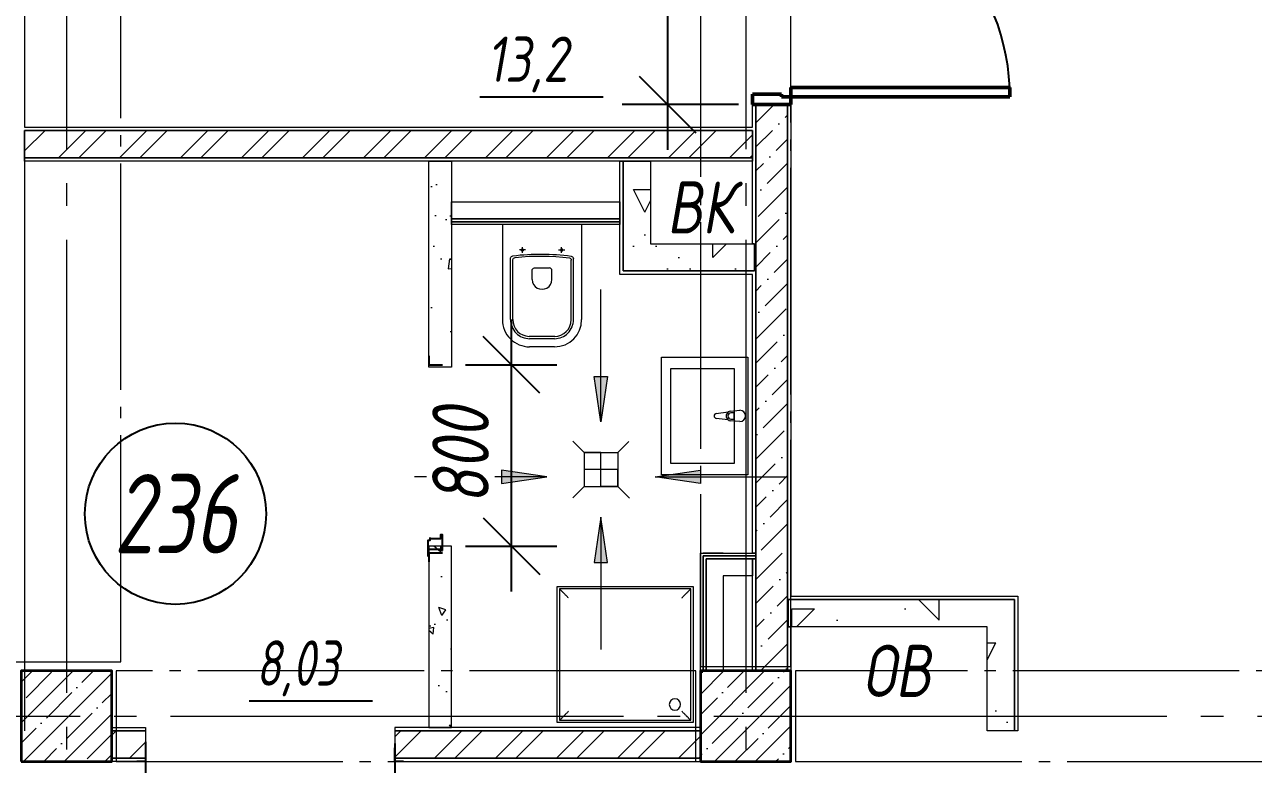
# Model space of a CAD drawing. Header units: millimetres. Extents: x -85420 to 1195317, y -69347 to 470418.
# Drawn here: x 456761 to 462189, y 58564 to 61829 of the extents above; entities that cross this region are included whole.
import ezdxf
from ezdxf.enums import TextEntityAlignment as Align

# ---------------------------------------------------------------- set-up
doc = ezdxf.new("R2010")
doc.units = ezdxf.units.MM
for name, pattern in [('ACAD_ISO03W100', [30, 12, -18]), ('GOST2.303 6', [12, 8, -1.5, 1, -1.5]), ('ГОСТ 2.303 5', [24, 20, -1.5, 1, -1.5]), ('ГОСТ 2.303 6', [12, 8, -1.5, 1, -1.5]), ('осевая', [50.800000000000004, 31.75, -6.35, 6.35, -6.35])]:
    doc.linetypes.add(name, pattern=pattern)
for name, color, linetype, lineweight in [('!М_Отверстия в перекрытиях', 253, 'Continuous', 15), ('!М_Перегородки_пеноблок', 7, 'Continuous', 20), ('!ФС_Ригели_балки', 251, 'ГОСТ 2.303 6', 15), ('+АР_Осевые линии', 252, 'GOST2.303 6', 9), ('+АР_Сантехника', 130, 'Continuous', 9), ('+АР_Стены внутренние', 250, 'Continuous', 18), ('АР_+АР_Двери', 7, 'Continuous', 9), ('АР_Двери', 7, 'Continuous', 0), ('АР_Колонны', 5, 'Continuous', 35), ('АР_колонны штриховка', 193, 'Continuous', 5), ('АР_Трап', 252, 'Continuous', 0), ('Колонны', 7, 'Continuous', 25), ('СПДС_+АР_Стены', 250, 'Continuous', 20), ('СПДС_РАЗМЕРЫ', 252, 'Continuous', 0), ('ЭКСПЛИКАЦИЯ', 7, 'Continuous', 5)]:
    doc.layers.add(name, color=color, linetype=linetype, lineweight=lineweight)
doc.layers.add('ОСИ', color=7, linetype='осевая', lineweight=13, true_color=0x999999)
doc.styles.add('ГОСТ 2.304', font='CS_Gost2304.shx', dxfattribs={"oblique": 10})
doc.linetypes.add('Ground1', pattern='A,12,[130,ltypeshp.shx,S=3,R=-150,X=0,Y=-2.598],3,[130,ltypeshp.shx,S=3,R=-150,X=0,Y=-2.598],3,[130,ltypeshp.shx,S=3,R=-150,X=0,Y=-2.598],0', length=18)
doc.dimstyles.new('СПДС', dxfattribs={"dimscale": 100, "dimtxt": 2.5, "dimasz": 2.5, "dimexe": 2, "dimexo": 0.625, "dimgap": 1, "dimtad": 1, "dimdec": 0, "dimrnd": 5, "dimtxsty": 'ГОСТ 2.304', "dimblk": 'OBLIQUE', "dimblk1": 'OBLIQUE', "dimblk2": 'OBLIQUE', "dimcen": 2.5, "dimdle": 2, "dimadec": 0, "dimazin": 2, "dimtfac": 0.75, "dimtdec": 4, "dimtmove": 1, "dimatfit": 3, "dimfxl": 1, "dimtfill": 1, "dimtolj": 1, "dimarcsym": 1})
pattern_1 = [(45, (0, 0), (0, -269.4076836320747), []), (45, (5792.260000000001, -5971.880000000001), (-269.4076836320747, 0), [])]
pattern_2 = [(45, (150, 150), (0, 1000.000000019025), [141.4, -282.8, 70.7, -424.3000000000001, 141.4, -353.6135624]), (135, (800.0000000000001, 200), (-1000.000000019025, 8.881784197001254e-14), [141.4, -212.1, 70.7, -353.6000000000001, 141.4, -495.0135624]), (63.43494882, (0, 0), (5.099862754320839e-08, 1000.000000000094), [111.8, -447.2, 111.8, -447.233989, 0, 0]), (116.5650512, (0, 0), (-4.000643816226557e-07, 1000.000000000094), [111.8, -447.2000000000001, 111.8, -447.2339890000001, 0, 0]), (0, (0, 100), (0, 1000), [50.00000000000001, -400.0000000000001, 100, -400.0000000000001, 50.00000000000001, 0]), (0, (0, 250), (0, 1000), [-150, 100, -400.0000000000001, 0, -350.0000000000001, 0]), (0, (0, 300.0000000000001), (0, 1000), [-400.0000000000001, 0, -300.0000000000001, 100, -200, 0]), (0, (0, 450.0000000000001), (0, 1000), [-200, 0, -250, 100, -450.0000000000001, 0]), (0, (0, 600.0000000000001), (0, 1000), [-200, 100, -400.0000000000001, 100, -200, 0]), (0, (0, 850.0000000000001), (0, 1000), [-150, 100, -200, 0, -550.0000000000001, 0]), (0, (0, 900.0000000000001), (0, 1000), [-200, 0, -600.0000000000001, 100, -100, 0]), (90, (50.00000000000001, 200), (-1000, 6.123233995736768e-14), [-300.0000000000001, 0, -300.0000000000001, 0, -400.0000000000001, 0]), (90, (150, 0), (-1000, 6.123233995736768e-14), [-150, 100, -400.0000000000001, 0, -350.0000000000001, 0]), (90, (250, 0), (-1000, 6.123233995736768e-14), [-400.0000000000001, 0, -350.0000000000001, 100, -150, 0]), (90, (800.0000000000001, 0), (-1000, 6.123233995736768e-14), [-200, 100, -500.0000000000001, 100, -100, 0]), (90, (100, 100), (-1000, 6.123233995736768e-14), [-300.0000000000001, 0, -350.0000000000001, 0, -350.0000000000001, 0]), (90, (200, 100), (-1000, 6.123233995736768e-14), [-250, 0, -550.0000000000001, 0, -200, 0]), (90, (300.0000000000001, 150), (-1000, 6.123233995736768e-14), [-500.0000000000001, 0, -150, 0, -350.0000000000001, 0]), (90, (350.0000000000001, 50.00000000000001), (-1000, 6.123233995736768e-14), [-450.0000000000001, 0, -200, 0, -250, 0]), (90, (450.0000000000001, 200), (-1000, 6.123233995736768e-14), [-400.0000000000001, 0, -150, 0, -400.0000000000001, 0]), (90, (500.0000000000001, 250), (-1000, 6.123233995736768e-14), [-450.0000000000001, 0, -200, 0, -350.0000000000001, 0]), (90, (550.0000000000001, 0), (-1000, 6.123233995736768e-14), [-600.0000000000001, 0, -250, 0, -150, 0]), (90, (600.0000000000001, 150), (-1000, 6.123233995736768e-14), [-200, 0, -400.0000000000001, 0, -400.0000000000001, 0]), (90, (650.0000000000001, 100), (-1000, 6.123233995736768e-14), [-450.0000000000001, 0, -250, 0, -300.0000000000001, 0]), (90, (700.0000000000001, 50.00000000000001), (-1000, 6.123233995736768e-14), [-400.0000000000001, 0, -300.0000000000001, 0, -300.0000000000001, 0]), (90, (800.0000000000001, 100), (-1000, 6.123233995736768e-14), [-300.0000000000001, 0, -300.0000000000001, 0, -400.0000000000001, 0]), (90, (900.0000000000001, 150), (-1000, 6.123233995736768e-14), [-400.0000000000001, 0, -200, 0, -400.0000000000001, 0]), (90, (950.0000000000001, 200), (-1000, 6.123233995736768e-14), [-150, 0, -600.0000000000001, 0, -250, 0])]

# ---------------------------------------------------------------- blocks, each defined once
blk = doc.blocks.new('A$C73726BED')
for points in [[(-282.9354296940893, 1896.324355923614), (-61.68031029171556, 1480.203997270103), (0, 1513.000000000015), (-221.2551194023737, 1929.120358653525)], [(-334.2186466207872, 1812.023447524), (-160.0784126125552, 1484.513300743011), (-85.15388843101003, 1524.351376913049), (-259.2941224392421, 1851.861523694038)], [(-286.8839761732121, 1797.551786471432), (-145.6067515599924, 1531.847971190567), (-101.5853931285227, 1555.254542663123), (-242.8626177417423, 1820.958357943988)], [(-85.73828986439575, -18.3836905468756), (-591.547994809861, -827.8484264909641), (-663.5110429047523, -782.8809232664895), (-157.701337959153, 26.58381267770393)], [(-2.398169440809284e-10, -13), (-558.9135552974036, -907.4486612869403), (-618.1558819499486, -870.4299470259637), (-59.24232665265068, 24.01871426108144)], [(-104.285464112628, -48.06537391231873), (-573.0008205616745, -798.1667431255942), (-615.282185291049, -771.7464141492184), (-146.5668288419416, -21.64504493594761)]]:
    blk.add_lwpolyline(points, close=True)
for points in [[(80, 1600.000000000015), (0, 1600.000000000015), (0, 1583.000000000015), (80, 1583.000000000015), (80, 1600.000000000015)], [(0, 1583.000000000015), (80, 1583.000000000015), (80, 1513.000000000015), (50, 1513.000000000015), (50, 1513.000000000015), (0, 1513.000000000015), (0, 1583.000000000015)], [(0, -83), (80, -83), (80, -13), (50, -13), (50, -13), (0, -13), (0, -83)], [(80, -100), (0, -100), (0, -83), (80, -83), (80, -100)]]:
    blk.add_lwpolyline(points)
at = {"linetype": 'ACAD_ISO03W100', "ltscale": 3}
for points in [[(-471.2854556929224, 1443.142727846411), (0, 1443.142727846411), (0, 1513.000000000015), (-471.2854556929224, 1513.000000000015)], [(0, -13), (-1054.714544307331, -12.99999999778794), (-1054.714544307331, 56.85727215581591), (1.600852783667506e-10, 56.85727215354564)]]:
    blk.add_lwpolyline(points, close=True, dxfattribs=at)
for points in [[(-385.9281835410744, 1443.142727846411), (-420.9281835410608, 1443.142727846411), (-420.928183541094, 1358.285455696284), (-50.00000000003325, 1358.285455696284), (-50.00000000000006, 1443.142727846411), (-85.00000000001363, 1443.142727846411)], [(-385.9281835410745, 1443.142727846411), (-385.9281835410804, 1393.285455696284), (-85.00000000001961, 1393.285455696284), (-85.0000000000137, 1443.142727846411)], [(-969.5033349099207, 56.85727215578422), (-1004.503334909845, 56.85727215586533), (-1004.503334909845, 141.7145443094692), (-49.9999999998207, 141.7145443071989), (-49.99999999998079, 56.85727215365327), (-84.99999999999099, 56.85727215373439)], [(-969.5033349099207, 56.85727215578905), (-969.5033349098445, 106.714544309391), (-84.99999999988664, 106.7145443072772), (-84.99999999999099, 56.85727215372955)]]:
    blk.add_lwpolyline(points, dxfattribs=at)
for centre, radius, start, end in [((0, 1513.000000000015), 471.2854556929224, 117.9999999999941, 269.999999999991), ((-2.398792275926098e-10, -13), 1054.714544307091, 89.99999999999099, 237.999999999879)]:
    blk.add_arc(centre, radius, start, end, dxfattribs=at)
blk = doc.blocks.new('Колонна 400х400')
at = {"layer": 'АР_колонны штриховка'}
h = blk.add_hatch(dxfattribs=at)
h.set_pattern_fill('ANSI35', color=256, scale=20)
h.set_pattern_definition([(45, (-139655.8754315234, -114865.3000987881), (-89.80256121069154, 89.80256121069154), []), (45, (-139566.0728315234, -114865.3000987881), (-89.80256121069154, 89.80256121069154), [158.75, -31.75, 0, -31.75])])
h.paths.add_polyline_path([(-6.676418706774712e-08, 3.284076228737831e-07), (399.9999999332358, 3.284076228737831e-07), (399.9999999332358, 400.0000003284076), (-6.676418706774712e-08, 400.0000003284076)])
at = {"layer": 'АР_Колонны'}
blk.add_lwpolyline([(0, 0), (400, 0), (400, 400), (0, 400)], close=True, dxfattribs=at)
blk = doc.blocks.new('_Oblique')
at = {"color": 0, "linetype": 'ByBlock', "lineweight": -2}
blk.add_line((-0.5, -0.5), (0.5, 0.5), dxfattribs=at)
blk = doc.blocks.new('*D289')
at = {"layer": 'Defpoints', "color": 0, "ltscale": 100, "transparency": 16777216}
for p in [(457295.7792479219, 58726.41350436819), (458396.8067316476, 58718.91443206799), (458396.8067316476, 57033.57423926747)]:
    blk.add_point(p, dxfattribs=at)
at = {"layer": 'СПДС_РАЗМЕРЫ', "color": 0, "lineweight": -2, "ltscale": 100, "transparency": 16777216}
for p, q in [((457295.7792479219, 58663.91350436819), (457295.7792479219, 56833.57423926747)), ((458396.8067316476, 58656.41443206799), (458396.8067316476, 56833.57423926747)), ((457095.7792479219, 57033.57423926747), (458596.8067316476, 57033.57423926747))]:
    blk.add_line(p, q, dxfattribs=at)
at = {"layer": 'СПДС_РАЗМЕРЫ', "color": 0, "lineweight": -2, "ltscale": 100, "transparency": 16777216, "xscale": 250, "yscale": 250, "zscale": 250, "rotation": 180}
blk.add_blockref('_Oblique', (457295.7792479219, 57033.57423926747), dxfattribs=at)
at = {"layer": 'СПДС_РАЗМЕРЫ', "color": 0, "lineweight": -2, "ltscale": 100, "transparency": 16777216, "xscale": 250, "yscale": 250, "zscale": 250}
blk.add_blockref('_Oblique', (458396.8067316476, 57033.57423926747), dxfattribs=at)
at = {"layer": 'СПДС_РАЗМЕРЫ', "color": 0, "ltscale": 100, "transparency": 16777216, "insert": (457846.2929897847, 57258.57423932997), "char_height": 250, "attachment_point": 5, "style": 'ГОСТ 2.304', "bg_fill": 3, "box_fill_scale": 1.1, "bg_fill_color": 256, "bg_fill_true_color": 13158600, "bg_fill_transparency": 0}
blk.add_mtext('\\A1;1100', dxfattribs=at)
blk = doc.blocks.new('*D288')
at = {"layer": 'Defpoints', "color": 0, "ltscale": 100, "transparency": 16777216}
for p in [(458646.8067280371, 60327.45904668947), (458911.9983348679, 60327.45904668947), (458646.8067280371, 59526.41460052051)]:
    blk.add_point(p, dxfattribs=at)
at = {"layer": 'СПДС_РАЗМЕРЫ', "color": 0, "lineweight": -2, "ltscale": 100, "transparency": 16777216}
for p, q in [((458911.9983348679, 59326.41460052051), (458911.9983348679, 60527.45904668947)), ((458709.3067280371, 60327.45904668947), (459111.9983348679, 60327.45904668947)), ((458709.3067280371, 59526.41460052051), (459111.9983348679, 59526.41460052051))]:
    blk.add_line(p, q, dxfattribs=at)
at = {"layer": 'СПДС_РАЗМЕРЫ', "color": 0, "lineweight": -2, "ltscale": 100, "transparency": 16777216, "xscale": 250, "yscale": 250, "zscale": 250}
for p, rotation in [((458911.9983348679, 60327.45904668947), 90), ((458911.9983348679, 59526.41460052051), 270)]:
    blk.add_blockref('_Oblique', p, dxfattribs=dict(at, rotation=rotation))
at = {"layer": 'СПДС_РАЗМЕРЫ', "color": 0, "ltscale": 100, "transparency": 16777216, "insert": (458686.9983348054, 59926.93682360499), "char_height": 250, "attachment_point": 5, "rotation": 90, "style": 'ГОСТ 2.304', "bg_fill": 3, "box_fill_scale": 1.1, "bg_fill_color": 256, "bg_fill_true_color": 13158600, "bg_fill_transparency": 0}
blk.add_mtext('\\A1;800', dxfattribs=at)
blk = doc.blocks.new('*D287')
at = {"layer": 'Defpoints', "color": 0, "ltscale": 100, "transparency": 16777216}
for p in [(459976.3725916791, 63476.41520603013), (459601.2014103683, 61476.41520603013), (459976.3725916791, 61476.41520603013)]:
    blk.add_point(p, dxfattribs=at)
at = {"layer": 'СПДС_РАЗМЕРЫ', "color": 0, "lineweight": -2, "ltscale": 100, "transparency": 16777216}
for p, q in [((459601.2014103683, 63676.41520603013), (459601.2014103683, 61276.41520603013)), ((459913.8725916791, 63476.41520603013), (459401.2014103683, 63476.41520603013)), ((459913.8725916791, 61476.41520603013), (459401.2014103683, 61476.41520603013))]:
    blk.add_line(p, q, dxfattribs=at)
at = {"layer": 'СПДС_РАЗМЕРЫ', "color": 0, "lineweight": -2, "ltscale": 100, "transparency": 16777216, "xscale": 250, "yscale": 250, "zscale": 250}
for p, rotation in [((459601.2014103683, 63476.41520603013), 90), ((459601.2014103683, 61476.41520603013), 270)]:
    blk.add_blockref('_Oblique', p, dxfattribs=dict(at, rotation=rotation))
at = {"layer": 'СПДС_РАЗМЕРЫ', "color": 0, "ltscale": 100, "transparency": 16777216, "insert": (459366.5188315553, 62476.41520603013), "char_height": 250, "attachment_point": 5, "rotation": 90, "style": 'ГОСТ 2.304', "bg_fill": 3, "box_fill_scale": 1.1, "bg_fill_color": 256, "bg_fill_true_color": 13158600, "bg_fill_transparency": 0}
blk.add_mtext('\\A1;2000', dxfattribs=at)
blk = doc.blocks.new('*U269')
h = blk.add_hatch(color=256)
h.dxf.hatch_style = 1
h.paths.add_polyline_path([(-29.51197054858017, -384.1461214440787), (29.51197054842487, -384.1461214440787), (-1.13686837721616e-13, -584.1461214440787)])
blk.add_line((-1.13686837721616e-13, -584.1461214440787), (0, 0))
blk.add_lwpolyline([(29.51197054842487, -384.1461214440787), (-29.51197054858017, -384.1461214440787), (-1.13686837721616e-13, -584.1461214440787), (29.51197054842487, -384.1461214440787)])
blk = doc.blocks.new('*U268')
h = blk.add_hatch(color=256)
h.dxf.hatch_style = 1
h.paths.add_polyline_path([(-29.51197054858016, -384.1461214440787), (29.5119705484248, -384.1461214440787), (-1.073059016791248e-13, -584.1461214440787)])
blk.add_line((-1.073059016791248e-13, -584.1461214440787), (0, 0))
blk.add_lwpolyline([(29.5119705484248, -384.1461214440787), (-29.51197054858016, -384.1461214440787), (-1.073059016791248e-13, -584.1461214440787), (29.5119705484248, -384.1461214440787)])
blk = doc.blocks.new('Из_буфера27431')
at = {"linetype": 'Continuous', "lineweight": 5}
for p, q in [((-138.5230999123305, 11.10000000003492), (-85.589361873921, 17.72976797921001)), ((-138.5230999123305, 11.10000000003492), (-85.589361873921, 17.72976797918091)), ((-76.07591019070242, 21.00000000005821), (-34.12309991230723, 25.00000000001455)), ((-76.07591019070242, 21.00000000005821), (-34.12309991230723, 25)), ((-59.0335087798303, 13.59999999997672), (-73.9041058504954, 13.59999999997672)), ((-59.0335087798303, 13.59999999997672), (-73.9041058504954, 13.59999999997672)), ((-59.0335087798303, -13.60000000000582), (-59.0335087798303, 13.59999999997672)), ((-59.0335087798303, -13.60000000003492), (-59.0335087798303, 13.59999999997672)), ((-85.58936187368818, -17.72976797925367), (-138.5230999123305, -11.10000000000582)), ((-85.58936187368818, -17.72976797923911), (-138.5230999123305, -11.10000000003492)), ((-34.12309991230723, -25), (-76.07591019070242, -20.9999999999709)), ((-34.12309991230723, -25), (-76.07591019070242, -21)), ((-73.9041058504954, -13.60000000000582), (-59.0335087798303, -13.60000000000582)), ((-73.9041058504954, -13.60000000003492), (-59.0335087798303, -13.60000000003492))]:
    blk.add_line(p, q, dxfattribs=at)
for points in [[(0, -259.9999999999854), (-380, -259.9999999999854), (-380, 259.9999999999854), (0, 259.9999999999854)], [(-59.0335087798303, -210.0000000000291), (-339.1230999121908, -210.0000000000291), (-339.1230999121908, 209.9999999999854), (-59.0335087798303, 209.9999999999854)], [(-59.0335087798303, -210.0000000000582), (-339.1230999121908, -210.0000000000582), (-339.1230999121908, 209.9999999999418), (-59.0335087798303, 209.9999999999418)]]:
    blk.add_lwpolyline(points, close=True, dxfattribs=at)
for centre, radius, start, end in [((-137.132863225881, -1.455191522836685e-11), 11.186722399462, 97.13892477676367, 262.8610752232363), ((-137.132863225881, -4.365574568510056e-11), 11.18672239946198, 97.13892477676367, 262.8610752232363), ((-74.17599175521173, -2.91038304567337e-11), 21.08576984747249, 122.7710253813689, 237.2289746186311), ((-74.17599175521173, -4.365574568510056e-11), 21.08576984748832, 122.7710253813688, 237.2289746186311), ((-73.9041058504954, -1.455191522836685e-11), 13.60000000005357, 90, 270), ((-73.9041058504954, -4.365574568510056e-11), 13.60000000005357, 90, 270), ((-74.1759917549789, -7.275957614183426e-11), 21.08576984763396, 95.16960715544765, 122.7710253813688), ((-74.1759917549789, -1.455191522836685e-10), 21.0857698476649, 95.1696071554477, 122.7710253813688), ((-34.12309991230723, -1.455191522836685e-11), 25.00000000003411, 270, 90), ((-34.12309991230723, -4.365574568510056e-11), 25.00000000003411, 270, 90), ((-74.1759917549789, -1.455191522836685e-11), 21.08576984758897, 237.2289746186311, 264.8303928445524), ((-74.1759917549789, 0), 21.08576984765098, 237.2289746186311, 264.8303928445524)]:
    blk.add_arc(centre, radius, start, end, dxfattribs=at)
blk = doc.blocks.new('Из_буфера30949')
for p, q in [((-600, 2.552312952206514e-13), (-600, 600.0000000000002)), ((-600, 600.0000000000002), (-6.123233995736765e-14, 600)), ((-6.123233995736765e-14, 600), (0, 0)), ((-590, 590.0000000000002), (-590, 10.00000000000026)), ((-10.00000000000006, 590), (-590, 590.0000000000002)), ((-10, 10), (-10.00000000000006, 590)), ((0, 0), (-600, 2.552312952206514e-13)), ((-590, 10.00000000000026), (-10, 10))]:
    blk.add_line(p, q)
for start, end in [(90, 270), (270, 90)]:
    blk.add_arc((-80, 80), 25.00000000000001, start, end)
for points, knots in [([(-550, 550.0000000000002), (-553.4906585039571, 553.5685078693789), (-558.7261743223062, 558.712230277539), (-565.3511087071965, 565.3483989932577), (-569.2728356348234, 569.2823172835053), (-572.2386741158552, 572.2221490910745), (-575.0775942361215, 575.0814107630288), (-577.7076298075262, 577.7150257483011), (-580.0950630201842, 580.0811659921312), (-582.3107304646401, 582.312508155301), (-584.7401148920762, 584.741490583285), (-587.0607837607968, 587.0534229054467), (-589.3101892363047, 589.3177018810532), (-590, 589.9845193424846), (-590, 590.0000000000002)], [0, 0, 0, 0, 0.1666666666666667, 0.25, 0.3333333333333333, 0.375, 0.4166666666666666, 0.5, 0.5416666666666666, 0.5833333333333333, 0.6666666666666666, 0.75, 0.8333333333333334, 1, 1, 1, 1]), ([(-50.00000000000006, 550), (-46.43149213062139, 553.4906585040153), (-41.28776972246129, 558.726174322248), (-34.65160100674262, 565.3511087071965), (-30.71768271649496, 569.2728356348234), (-27.77785090892582, 572.2386741159135), (-24.91858923697152, 575.0775942361797), (-22.28497425175744, 577.7076298075262), (-19.91883400781087, 580.0950630201842), (-17.68749184464111, 582.3107304646401), (-15.2585094167153, 584.7401148920762), (-12.94657709461177, 587.0607837607968), (-10.68229811894714, 589.3101892363629), (-10.01548065751564, 590), (-10.00000000000006, 590)], [0, 0, 0, 0, 0.1666666666666667, 0.25, 0.3333333333333333, 0.375, 0.4166666666666666, 0.5, 0.5416666666666666, 0.5833333333333333, 0.6666666666666666, 0.75, 0.8333333333333334, 1, 1, 1, 1]), ([(-550, 50.00000000000026), (-553.5685078693787, 46.50934149604316), (-558.7122302775388, 41.27382567775228), (-565.3483989932574, 34.64889129280371), (-569.2823172835051, 30.72716436517683), (-572.2221490910742, 27.76132588414501), (-575.0814107630285, 24.92240576382054), (-577.7150257482426, 22.29237019247401), (-580.081165992131, 19.90493697981609), (-582.3125081553007, 17.68926953536018), (-584.7414905832848, 15.25988510792402), (-587.0534229053883, 12.93921623920349), (-589.3177018810529, 10.68981076363733), (-589.9845193424844, 10.00000000000026), (-590, 10.00000000000026)], [0, 0, 0, 0, 0.1666666666666667, 0.25, 0.3333333333333333, 0.375, 0.4166666666666666, 0.5, 0.5416666666666666, 0.5833333333333333, 0.6666666666666666, 0.75, 0.8333333333333334, 1, 1, 1, 1]), ([(-10, 10), (-10, 10.01548065751558), (-10.68981076369528, 10.68229811894707), (-12.93921623920323, 12.9465770945535), (-15.25988510792376, 15.25850941671524), (-17.68926953535993, 17.68749184469925), (-19.90493697981583, 19.91883400786901), (-22.29237019247375, 22.28497425169917), (-24.92240576387849, 24.91858923697146), (-27.76132588414475, 27.77785090892576), (-30.72716436517658, 30.71768271649489), (-34.64889129280346, 34.65160100674257), (-41.27382567769382, 41.28776972246123), (-46.50934149604291, 46.43149213062134), (-50, 50)], [-1, -1, -1, -1, -0.8333333333333333, -0.75, -0.6666666666666666, -0.5833333333333333, -0.5416666666666666, -0.5, -0.4166666666666666, -0.375, -0.3333333333333333, -0.25, -0.1666666666666667, 0, 0, 0, 0])]:
    blk.add_open_spline(points, degree=3, knots=knots)
blk = doc.blocks.new('унитаз поликлиники')
for p, q in [((0, 175.0000000000002), (0, -175.0000000000002)), ((0, 175), (420, 175)), ((420, 138.7140846226539), (149.5783947814593, 138.7140846226539)), ((420, 129), (156.7708916987863, 128.6947987100866)), ((125.6120020395715, 86.65309879256529), (99.54435587919897, 86.65309879256529)), ((112.3925950961525, 73.10633269583923), (112.3925950961525, 100.1998648888257)), ((493.9712139845033, 57.06385601698344), (493.9712139845033, -57.06385601697843)), ((503.999999999694, 55.00022672359819), (504, -54.99999999976626)), ((540, 55), (540, -55)), ((191.9062512759224, -33.70112225765479), (191.9062512759224, 33.70086718935636)), ((242.4404502270149, 43.73651019929093), (201.8725803082448, 43.73651019929093)), ((242.4404502270149, -43.73676526706549), (201.8725803082448, -43.73676526706549)), ((125.5166089892259, -86.5183978031564), (99.44897864899713, -86.48967862475547)), ((112.3121347758092, -72.95707587784273), (112.282285361212, -100.0505916278053)), ((420, -139), (147.8638372268865, -138.7268586217251)), ((420, -129), (155.1814843298739, -128.6950537779776)), ((0, -175), (420, -175))]:
    blk.add_line(p, q)
for centre, radius, start, end in [((420, 55), 120, 0, 90), ((420.4860874894543, 55.20134403063184), 83.51415522076329, 359.861865640253, 90.33348740461295), ((420, 55), 74, 0, 90), ((242.4404502270149, -0.0001275341201107949), 43.73663773336648, 270, 90), ((420, -55), 120, 270, 0), ((420, -55), 84, 270, 0), ((420.0000000000005, -55.00000000000023), 73.99999999999977, 270, 358.4018165566912)]:
    blk.add_arc(centre, radius, start, end)
at = {"extrusion": (0, 0, -1)}
for centre, major_axis, ratio, start_param, end_param in [((1158.06257319661, -0.0001275341201107949), (-731.0106498963555, -726.449596775183), 0.9937751111245587, 0.6598491803284507, 0.910919136193018), ((984.1422315649793, -0.0001275341201107949), (-23.40018430090171, -941.4133244262395), 0.8972800535149483, 1.42225774313891, 1.677846830341707), ((149.5158196882217, 127.3348454206425), (-5.639474792591372, -10.54905920003566), 0.8213730805515044, 1.269211342410273, 2.570669150556824), ((154.4364780247083, 119.7958318011661), (-5.610534641830925, -7.716306582968154), 0.7980925127033731, 1.232924341648666, 2.686722882739946), ((112.3925950961525, 86.7676048639405), (3.546847614444126, 3.546847614444128), 0.9999999999995854, 5.504024733397926, 11.78721004057751), ((201.9351554014825, -33.4519114207651), (4.122340877798591, -9.490584745542167), 0.9647969637839732, 0.4292600198093375, 1.943413251271767), ((147.9264123201242, -127.4729975277733), (5.417041441869642, -10.44430136326478), 0.8364427514803542, 0.5611398427268642, 1.877576555759112), ((155.244059423228, -117.4864474327478), (5.303740529548787, -10.40618587121702), 0.8429843284803838, 0.5499024529424461, 1.881899719380306)]:
    blk.add_ellipse(centre, major_axis=major_axis, ratio=ratio, start_param=start_param, end_param=end_param, dxfattribs=at)
for centre, major_axis, ratio, start_param, end_param in [((201.9351554014825, 33.45165635299054), (4.122340877798588, 9.490584745542174), 0.9647969637839732, 0.4292600198093375, 1.943413251271767), ((112.2970839152217, -86.61833975484478), (3.542937838331404, -3.550753085458856), 0.9999999999995854, 5.504024733397926, 11.78721004057751)]:
    blk.add_ellipse(centre, major_axis=major_axis, ratio=ratio, start_param=start_param, end_param=end_param)
blk = doc.blocks.new('*U94')
at = {"lineweight": 15}
h = blk.add_hatch(dxfattribs=at)
h.set_pattern_fill('AR-CONC', color=256, scale=2, angle=270)
h.set_pattern_definition([(320.0000000000001, (-1.180310863682242e-13, -0.9999999999998811), (-31.87817107780583, -364.369337992008), [38.09999999999999, -419.0999999999999]), (265, (-1.180310863682242e-13, -0.9999999999998811), (382.1136904780702, 70.48684284993904), [30.48, -335.28116834]), (10.45144470000001, (-2.656507000000089, -31.36401399999988), (350.2355038243905, -293.8824941807063), [32.38001759999999, -356.1804891999999]), (316.1842, (101.5999999999999, -0.9999999999997845), (-84.08465586545378, -542.1580817842598), [57.15, -628.65]), (6.635557610000016, (94.59299999999995, -46.17979999999979), (494.8522491954435, -474.8082681030055), [48.57004627999998, -534.2712163199997]), (261.1841511700001, (101.5999999999999, -0.9999999999997845), (494.8522491710658, -474.8082681299535), [45.71993414, -502.91946384]), (291, (76.19999999999995, -51.7999999999998), (-204.5303963741749, -303.2287825382652), [38.09999999999999, -419.1]), (236, (76.19999999999995, -51.7999999999998), (368.3759322446386, -123.6040566952938), [30.47999999999999, -335.2799999999999]), (341.4514450000001, (59.15580019999995, -77.06906519999984), (163.8455377718109, -426.8328385574321), [32.3800176, -356.1798752]), (307.5, (-1.180310863682242e-13, -0.9999999999998811), (169.1100777463062, -6.177206501183472), [0, -331.216, 0, -340.36, 0, -336.55]), (277.5, (-1.180310863682242e-13, -0.9999999999998811), (200.3611496362392, -133.6393250206113), [0, -194.056, 0, -323.5959999999999, 0, -128.27]), (237.5, (-2.255841348652636e-13, 112.2840000000001), (-11.45748798534663, -271.1811903337428), [0, -127, 0, -396.24, 0, -525.7799999999999]), (227.5, (-2.738142014558644e-13, 163.0840000000001), (50.85298206666634, -296.258362772036), [0, -165.0999999999999, 0, -263.1439999999999, 0, -373.3799999999999])])
h.paths.add_polyline_path([(-100.0000000000001, 2.403942116213266e-14), (-1.189804971278817e-13, 1.190159082398168e-13), (7.439743265891252e-13, -908.9561632963306), (-99.99999999999926, -908.9561632963306)])
at = {"transparency": 33554687}
blk.add_lwpolyline([(-1.189804971278817e-13, 1.18980497127882e-13), (7.439922643626477e-13, -908.9561632963306), (-99.99999999999926, -908.9561632963306), (-100.0000000000001, 2.403942116213266e-14)], close=True, dxfattribs=at)
blk = doc.blocks.new('*U95')
at = {"lineweight": 15}
h = blk.add_hatch(dxfattribs=at)
h.set_pattern_fill('AR-CONC', color=256, scale=2, angle=90)
h.set_pattern_definition([(140.0000000000001, (-3.521169037866893e-15, 1.000000000000119), (31.87817107780486, 364.369337992008), [38.09999999999999, -419.0999999999999]), (85, (-3.521169037866893e-15, 1.000000000000119), (-382.1136904780702, -70.48684284993993), [30.48, -335.28116834]), (190.4514447, (2.656506999999886, 31.36401400000012), (-350.2355038243917, 293.8824941807051), [32.38001759999992, -356.1804891999993]), (136.1842, (-101.6, 0.9999999999997613), (84.08465586545229, 542.1580817842598), [57.15, -628.65]), (186.63555761, (-94.59300000000006, 46.17979999999973), (-494.8522491954447, 474.8082681030043), [48.57004627999998, -534.2712163199997]), (81.18415117000002, (-101.6, 0.9999999999997613), (-494.8522491710669, 474.8082681299524), [45.71993414, -502.91946384]), (111, (-76.20000000000006, 51.79999999999988), (204.5303963741743, 303.2287825382652), [38.09999999999999, -419.1]), (56.00000000000003, (-76.20000000000006, 51.79999999999988), (-368.3759322446386, 123.6040566952929), [30.47999999999999, -335.2799999999999]), (161.4514450000001, (-59.15580020000022, 77.06906519999978), (-163.8455377718121, 426.8328385574321), [32.38001759999992, -356.1798751999993]), (127.5, (-3.521169037866893e-15, 1.000000000000119), (-169.1100777463062, 6.177206501183043), [0, -331.2159999999994, 0, -340.3599999999994, 0, -336.5499999999994]), (97.5, (-3.521169037866893e-15, 1.000000000000119), (-200.3611496362398, 133.6393250206107), [0, -194.056, 0, -323.5959999999999, 0, -128.27]), (57.49999999999999, (3.953709442478513e-13, -112.2839999999999), (11.45748798534592, 271.1811903337428), [0, -127, 0, -396.24, 0, -525.7799999999999]), (47.50000000000003, (5.742463313714909e-13, -163.0839999999999), (-50.85298206666709, 296.258362772036), [0, -165.0999999999999, 0, -263.1439999999999, 0, -373.3799999999999])])
edge = h.paths.add_edge_path()
edge.add_line((-100.0000000000001, -2.086434706758642e-13), (-4.263256414560601e-14, 1.189804971278819e-13))
edge.add_line((-100.0000000000027, 799.9999999999999), (-100.0000000000001, -2.273736754432321e-13))
edge.add_line((-2.680494715079362e-12, 800), (-100.0000000000027, 799.9999999999999))
edge.add_line((-5.949024856394086e-14, 1.191269305422793e-13), (-2.680481990993911e-12, 800))
at = {"transparency": 33554687}
blk.add_lwpolyline([(-5.949024856394086e-14, 1.189804971278818e-13), (-2.680481990993911e-12, 800), (-100.0000000000027, 799.9999999999999), (-100.0000000000001, -2.086434706758642e-13)], close=True, dxfattribs=at)
blk = doc.blocks.new('*U49')
at = {"linetype": 'ГОСТ 2.303 5', "ltscale": 50}
blk.add_lwpolyline([(5560, 400), (0, 400), (0, 0), (5560, 1.818989403545856e-12)], close=True, dxfattribs=at)
blk = doc.blocks.new('*U50')
at = {"linetype": 'ГОСТ 2.303 5', "ltscale": 50}
blk.add_lwpolyline([(2560, 400), (0, 400), (0, 0), (2560, 1.818989403545856e-12)], close=True, dxfattribs=at)
blk = doc.blocks.new('*U51')
at = {"linetype": 'ГОСТ 2.303 5', "ltscale": 50}
blk.add_lwpolyline([(5560, 400), (0, 400), (0, 0), (5560, 1.818989403545856e-12)], close=True, dxfattribs=at)
blk = doc.blocks.new('*U54')
at = {"linetype": 'ГОСТ 2.303 5', "ltscale": 50}
blk.add_lwpolyline([(11559.99999999696, 710), (0, 710), (0, 0), (11559.99999999696, 1.818989403545856e-12)], close=True, dxfattribs=at)
blk = doc.blocks.new('Из_буфера30619')
at = {"rotation": 270}
for name, p in [('*U54', (14310.00000000326, -5.353929029009039e-09)), ('*U51', (17579.99999998882, -6020.00000000569))]:
    blk.add_blockref(name, p, dxfattribs=at)
for name, p in [('*U50', (15000.00000000885, -11999.99999998836)), ('*U49', (18000.00000000605, -11999.99999998836))]:
    blk.add_blockref(name, p)
blk = doc.blocks.new('A$C314F1C93')
at = {"layer": '+АР_Осевые линии', "linetype": 'ГОСТ 2.303 5', "lineweight": 0, "ltscale": 100}
for p, q in [((26540.00000000047, 64752.65710872156), (26540.00000000047, -9752.23746942038)), ((29540.00000000047, 64752.65710872156), (29540.00000000047, -9752.23746942038))]:
    blk.add_line(p, q, dxfattribs=at)
blk.add_lwpolyline([(-4199.99999999968, 43449.99999999988), (75280.00000000006, 43449.99999999988)], dxfattribs=at)

msp = doc.modelspace()

# ---------------------------------------------------------------- block references
at = {"layer": 'ОСИ', "ltscale": 40}
msp.add_blockref('A$C314F1C93', (430406.3725916118, 15326.41521031433, 4.999999999999952e-09), dxfattribs=at)

# ---------------------------------------------------------------- next in the draw order: hatches: boundary and pattern name
at = {"layer": '!М_Перегородки_пеноблок', "ltscale": 100}
h = msp.add_hatch(dxfattribs=at)
h.set_pattern_fill('БЕТОННАЯ ПОДГОТОВКА', color=256, scale=100, style=0, pattern_type=2)
h.set_pattern_definition(pattern_2)
h.paths.add_polyline_path([(459405.4565974022, 60741.54198950139), (459405.4565974023, 61226.4152065529), (459525.4565974023, 61226.4152065529), (459525.4565974023, 60861.54198988072)], flags=0)
h = msp.add_hatch(dxfattribs=at)
h.set_pattern_fill('БЕТОННАЯ ПОДГОТОВКА', color=256, scale=100, style=0, pattern_type=2)
h.set_pattern_definition(pattern_2)
h.paths.add_polyline_path([(459985.4546886232, 60741.54199133492), (459405.4565974022, 60741.54198950139), (459525.4565974023, 60861.54198988072), (459985.4546882439, 60861.54199133492)], flags=0)
h = msp.add_hatch(dxfattribs=at)
h.set_pattern_fill('БЕТОННАЯ ПОДГОТОВКА', color=256, scale=100, style=0, pattern_type=2)
h.set_pattern_definition(pattern_2)
h.paths.add_polyline_path([(461013.2287743913, 59171.41308935768), (460133.2287766042, 59171.41308935768), (460133.2287766042, 59291.41308935768), (461133.2287747706, 59291.41308935767)], flags=0)
h = msp.add_hatch(dxfattribs=at)
h.set_pattern_fill('БЕТОННАЯ ПОДГОТОВКА', color=256, scale=100, style=0, pattern_type=2)
h.set_pattern_definition(pattern_2)
h.paths.add_polyline_path([(461013.2287729371, 58711.41499851606), (461013.2287743913, 59171.41308935768), (461133.2287747706, 59291.41308935767), (461133.2287729371, 58711.41499813671)], flags=0)

# ---------------------------------------------------------------- next in the draw order: linework, layer by layer
for points in [[(459390.4565974023, 60726.54198945397), (459390.4565974022, 60946.47859971994), (459390.4566792466, 60971.4785997198), (459390.4565974023, 60971.47859972007), (459390.4565974023, 61226.4152065529), (459405.4565974023, 61226.4152065529), (459405.4565974022, 60741.54198950138)], [(459405.4565974022, 60741.54198950139), (459405.4565974023, 61226.4152065529), (459525.4565974023, 61226.4152065529), (459525.4565974023, 60861.54198988072)], [(459525.4565974023, 60861.54198988072), (459985.4546882439, 60861.54199133492), (459985.4546886232, 60741.54199133492), (459405.4565974022, 60741.54198950139)], [(459405.4565974022, 60741.54198950138), (459976.3725916791, 60741.54199130621)], [(459976.3725916791, 60726.54199130621), (459390.4565974023, 60726.54198945397)], [(461013.2287743913, 59171.41308935768), (460133.2287766042, 59171.41308935768), (460133.2287766042, 59291.41308935768), (461133.2287747706, 59291.41308935767)], [(460146.3725916791, 59306.41308935768), (461148.228774818, 59306.41308935768)], [(461133.2287747706, 59291.41308935767), (460146.3725916791, 59291.41308935768)], [(461133.2287747706, 59291.41308935767), (461133.2287729371, 58711.41499813671), (461013.2287729371, 58711.41499851606), (461013.2287743913, 59171.41308935768)], [(461148.228774818, 59306.41308935768), (461148.2287729371, 58711.41499808929), (461133.2287729371, 58711.41499813671), (461133.2287747706, 59291.41308935767)]]:
    msp.add_lwpolyline(points, dxfattribs=at)
at = {"layer": '+АР_Стены внутренние', "ltscale": 100}
for points in [[(456761.3725976981, 65646.7819541201), (456761.3725880163, 61376.4152099858)], [(460146.3725916791, 59291.41308935768), (460133.2287766042, 59291.41308935768), (460133.2287766042, 59171.41308935768), (460146.3725916791, 59171.41308935768), (460146.3725916791, 58976.4152099858), (460131.3725916791, 58976.4152099858), (460131.3725916791, 61476.41520603013), (460146.3725916791, 61476.41520603013), (460146.3725916791, 59306.41308935768)], [(456761.3725879976, 61361.4152099858), (456761.3725765534, 58711.41536100107)]]:
    msp.add_lwpolyline(points, dxfattribs=at)
msp.add_lwpolyline([(459991.3725916791, 58976.4152099858), (459976.3725916791, 58976.4152099858), (459976.3725916791, 59471.41545236205), (459991.3725916791, 59471.41531856121), (459991.3725916791, 58976.4152099858)], close=True, dxfattribs=at)
at = {"layer": 'АР_+АР_Двери', "linetype": 'Continuous', "lineweight": 50, "ltscale": 100}
for p, q in [((460146.3725916791, 61509.41520603013), (460146.3725916791, 61551.41520603013)), ((460146.3725916791, 61551.41520603013), (461112.460061839, 61551.41520603013)), ((461112.460061839, 61551.41520603013), (461112.460061839, 61509.41520603013)), ((460104.3725916791, 61509.41520603013), (460104.3725916791, 61521.41520603013)), ((460146.3725916791, 61509.41520603013), (460104.3725916791, 61509.41520603013)), ((460146.3725916791, 61476.41520603013), (460146.3725916791, 61509.41520603013)), ((460146.3725916791, 61476.41520603013), (460146.3725916791, 61509.41520603013)), ((460146.3725916791, 61509.41520603013), (461112.460061839, 61509.41520603013))]:
    msp.add_line(p, q, dxfattribs=at)
at = {"layer": 'АР_+АР_Двери', "linetype": 'Continuous', "lineweight": 25, "ltscale": 100}
msp.add_arc((460146.3725916791, 61509.41520603013), 966.9999999999998, 2.489327799892542, 90, dxfattribs=at)
at = {"layer": 'АР_Трап', "lineweight": 0, "elevation": 4.999999999999952e-09}
for points in [[(459182.5187373755, 59990.61034357821), (459232.2681956481, 59940.36105103005), (459232.2681956481, 59790.35917723767), (459182.5224849369, 59740.61346652644), (459232.2681956481, 59790.35917723767), (459381.5202992952, 59790.35917723767), (459432.5155956955, 59739.36388083751), (459381.5202992952, 59790.35917723767), (459306.8942474717, 59790.35917723767), (459306.8942474717, 59940.36105103005), (459232.2681956481, 59940.36105103005), (459381.5165704656, 59940.36105103005), (459430.5162773248, 59989.36075788917), (459381.5165704656, 59940.36105103005), (459381.5202992952, 59790.35917723767), (459381.5202992952, 59865.36011413386), (459232.2681956481, 59865.36011413386)], [(459182.5187370073, 59990.61034357821), (459232.2681952798, 59940.36105103005), (459232.2681952798, 59790.35917723767), (459182.5224845686, 59740.61346652644), (459232.2681952798, 59790.35917723767), (459381.520298927, 59790.35917723767), (459432.5155953271, 59739.36388083751), (459381.520298927, 59790.35917723767), (459306.8942471034, 59790.35917723767), (459306.8942471034, 59940.36105103005), (459232.2681952798, 59940.36105103005), (459381.5165700974, 59940.36105103005), (459430.5162769565, 59989.36075788917), (459381.5165700974, 59940.36105103005), (459381.520298927, 59790.35917723767), (459381.520298927, 59865.36011413386), (459232.2681952798, 59865.36011413386)]]:
    msp.add_lwpolyline(points, dxfattribs=at)
at = {"layer": 'СПДС_+АР_Стены', "ltscale": 100}
for points in [[(459976.3725916977, 61241.41520599287), (459976.3725916791, 61226.41520599287), (456761.37258783, 61226.4152099858), (456761.3725878486, 61241.4152099858), (459976.3725916977, 61241.41520599287)], [(458646.8068084384, 60971.48103426069), (458646.8070539713, 61046.48103426029), (459390.4565974023, 61046.47859972047), (459390.4565974023, 60971.47859972007), (458646.8068084384, 60971.48103426069)], [(459390.4566383244, 60958.97859971986), (459390.4565974022, 60946.47859971994), (458646.806726594, 60946.48103426083), (458646.8067675162, 60958.98103426075), (459390.4566383244, 60958.97859971986)], [(459390.4566792466, 60971.4785997198), (459390.4566383244, 60958.97859971986), (458646.8067675162, 60958.98103426075), (458646.8068084384, 60971.48103426069), (459390.4566792466, 60971.4785997198)], [(459758.8723535938, 59496.41739247747), (459758.8723535936, 59496.41771552315), (459771.3723535936, 59496.41772124633), (459771.3723535938, 59496.41728097676), (459758.8723535938, 59496.41739247747)], [(459771.3723535936, 59496.41772124633), (459846.3723535936, 59496.41775558543), (459846.3723535941, 59496.41661197252), (459771.3723535938, 59496.41728097676), (459771.3723535936, 59496.41772124633)], [(459746.3723993792, 59396.41750397378), (459746.3716996621, 59396.41750398002), (459746.3723686663, 59471.41750397704), (459746.3723993792, 59396.41750397378)]]:
    msp.add_lwpolyline(points, close=True, dxfattribs=at)
for points in [[(459758.8723593169, 59483.91739247692), (459758.8725916791, 58976.41521570898), (459746.3725916791, 58976.4152099858), (459746.3723535936, 59496.41770979997), (459758.8723535936, 59496.41771552315), (459758.8723535938, 59496.41739247747)], [(459758.8723535938, 59496.41739247747), (459991.3725916791, 59496.41531856221), (459991.3725916791, 59483.91531856171), (459758.8723593169, 59483.91739247692)], [(459758.8723650401, 59471.41739247637), (459758.8723593169, 59483.91739247692)], [(459771.3723650402, 59471.41728097566), (459771.3725916791, 58976.41522143216), (459758.8725916791, 58976.41521570898), (459758.8723593169, 59483.91739247692), (459771.372359317, 59483.91728097621)], [(459771.372359317, 59483.91728097622), (459991.3725916791, 59483.91531856171), (459991.3725916791, 59471.41531856121), (459771.3723650401, 59471.41728097566)], [(459771.3723993793, 59396.41728097237), (459771.3723650401, 59471.41728097566)], [(459846.3723993796, 59396.41661196813), (459846.3725916791, 58976.41525577125), (459771.3725916791, 58976.41522143216), (459771.3723650401, 59471.41728097566), (459846.3723650405, 59471.41661197142)], [(459846.3723650405, 59471.41661197143), (459976.3725916791, 59471.41545236206), (459976.3725916791, 59396.41545235908), (459846.3723993796, 59396.41661196813)]]:
    msp.add_lwpolyline(points, dxfattribs=at)
at = {"layer": 'ЭКСПЛИКАЦИЯ', "linetype": 'Continuous', "lineweight": 25, "ltscale": 100}
for p, q in [((458772.2506410373, 61509.32370970029, 4.999999999999952e-09), (459317.2506410373, 61509.32370970029, 4.999999999999952e-09)), ((457753.6671398993, 58844.22596348954), (458297.8182186023, 58844.22596348954))]:
    msp.add_line(p, q, dxfattribs=at)
msp.add_circle((457427.8167986703, 59669.96214265213, 4.999999999999952e-09), 400, dxfattribs=at)

# ---------------------------------------------------------------- next in the draw order: block references
at = {"layer": '!М_Перегородки_пеноблок'}
for name, p in [('*U94', (458646.806726594, 61226.4152099858, 4.999999999999952e-09)), ('*U95', (458646.8067280371, 58726.41460052051, 4.999999999999952e-09))]:
    msp.add_blockref(name, p, dxfattribs=at)
at = {"layer": '!ФС_Ригели_балки'}
msp.add_blockref('Из_буфера30619', (442166.3723536048, 70576.41524488508, 4.999999999999952e-09), dxfattribs=at)
at = {"layer": '+АР_Сантехника', "rotation": 270}
msp.add_blockref('унитаз поликлиники', (459046.806726594, 60946.54198945547, 4.999999999999952e-09), dxfattribs=at)
at = {"layer": '+АР_Сантехника', "ltscale": 100, "rotation": 359.9999999999999}
for p in [(459955.0762290736, 60101.47859972354, 4.999999999999952e-09), (459955.0764671417, 60101.47859972354, 4.999999999999952e-09)]:
    msp.add_blockref('Из_буфера27431', p, dxfattribs=at)
at = {"layer": '+АР_Сантехника', "ltscale": 75}
for p in [(459713.9650242756, 58748.26693692198, 4.999999999999952e-09), (459713.9652623438, 58748.26693692198, 4.999999999999952e-09)]:
    msp.add_blockref('Из_буфера30949', p, dxfattribs=at)
at = {"layer": 'АР_Трап', "lineweight": 0, "xscale": -1}
for p, rotation in [((459306.7421191809, 60659.56408350948, 4.999999999999952e-09), 0.01492145336335533), ((460130.5113799143, 59832.90243527314, -1.004999999997788e-08), 270.0149214533633)]:
    msp.add_blockref('*U268', p, dxfattribs=dict(at, rotation=rotation))
at = {"layer": 'АР_Трап', "lineweight": 0}
for name, p, rotation in [('*U268', (458483.2771150291, 59832.90243527314, -1.004999999997788e-08), 89.98507854663664), ('*U269', (459306.7421191809, 59071.15614475835, 4.999999999999952e-09), 179.9850785466367)]:
    msp.add_blockref(name, p, dxfattribs=dict(at, rotation=rotation))
at = {"layer": 'Колонны'}
for p in [(456746.372591679, 58576.4152099858, 4.999999999999952e-09), (459746.3725916791, 58576.4152099858, 4.999999999999952e-09)]:
    msp.add_blockref('Колонна 400х400', p, dxfattribs=at)

# ---------------------------------------------------------------- next in the draw order: texts
at = {"layer": '!М_Отверстия в перекрытиях', "ltscale": 50, "char_height": 230, "attachment_point": 5, "line_spacing_factor": 0.648, "style": 'ГОСТ 2.304'}
for s, insert, width in [('ВК', (459746.3725916678, 61021.9526583472, 4.999999999999952e-09), 459.5658650906425), ('ОВ', (460612.3006841415, 58976.41308935767), 931.8561849246926)]:
    msp.add_mtext(s, dxfattribs=dict(at, insert=insert, width=width))
at = {"layer": 'ЭКСПЛИКАЦИЯ', "linetype": 'Continuous', "lineweight": 25, "ltscale": 100, "style": 'ГОСТ 2.304', "oblique": 9.999999999999996}
msp.add_text('13,2', height=200.0000000000001, dxfattribs=at).set_placement((458802.2506410373, 61775.99037636696, 4.999999999999952e-09), align=Align.TOP_LEFT)
at = {"layer": 'ЭКСПЛИКАЦИЯ', "linetype": 'Continuous', "lineweight": 25, "ltscale": 100, "style": 'ГОСТ 2.304', "oblique": 10, "width": 0.9134926013265001}
msp.add_text('236', height=350.0000000000001, dxfattribs=at).set_placement((457427.8167986703, 59669.96214265213), align=Align.MIDDLE_CENTER)
at = {"layer": 'ЭКСПЛИКАЦИЯ', "linetype": 'Continuous', "lineweight": 25, "ltscale": 100, "style": 'ГОСТ 2.304', "oblique": 9.999999999999996, "width": 0.9134926013265}
msp.add_text('8,03', height=200.0000000000001, dxfattribs=at).set_placement((457783.6671398993, 59110.8926301562), align=Align.TOP_LEFT)

# ---------------------------------------------------------------- next in the draw order: dimensions: what is measured, and where the dimension line sits
at = {"layer": 'СПДС_РАЗМЕРЫ', "ltscale": 100}
for base, p1, p2, picture, middle in [((459601.2014103683, 61476.41520603013, 4.999999999999952e-09), (459976.3725916791, 63476.41520603013, 4.999999999999952e-09), (459976.3725916791, 61476.41520603013, 4.999999999999952e-09), '*D287', (459366.5188315553, 62476.41520603013, 4.999999999999952e-09)), ((458911.9983348679, 60327.45904668947, 4.999999999999952e-09), (458646.8067280371, 59526.41460052051, 4.999999999999952e-09), (458646.8067280371, 60327.45904668947, 4.999999999999952e-09), '*D288', (458686.9983348054, 59926.93682360499, 4.999999999999952e-09))]:
    dim = msp.add_linear_dim(base=base, p1=p1, p2=p2, angle=90, dimstyle='СПДС', dxfattribs=at)
    dim.commit()
    dim.dimension.update_dxf_attribs({"geometry": picture, "text_midpoint": middle})
dim = msp.add_linear_dim(base=(458396.8067316476, 57033.57423926747, 4.999999999999952e-09), p1=(457295.7792479219, 58726.41350436819, 4.999999999999952e-09), p2=(458396.8067316476, 58718.91443206799, 4.999999999999952e-09), dimstyle='СПДС', dxfattribs=at)
dim.commit()
dim.dimension.update_dxf_attribs({"geometry": '*D289', "text_midpoint": (457846.2929897847, 57258.57423932997, 4.999999999999952e-09)})

# ---------------------------------------------------------------- next in the draw order: hatches: boundary and pattern name
at = {"layer": '+АР_Стены внутренние', "lineweight": 0, "ltscale": 100}
h = msp.add_hatch(dxfattribs=at)
h.set_pattern_fill('БЕТОН И ИЗДЕЛИЯ ИЗ НЕГО', color=256, scale=30, style=0, pattern_type=2)
h.set_pattern_definition([(45, (0, 0), (39.77475644174331, 145.8407736197254), [187.5, -40.50000000000001, 0, -40.50000000000001])])
h.paths.add_polyline_path([(459991.3725916791, 61476.41520603013), (460131.3725916791, 61476.41520603013), (460131.3725916791, 58976.4152099858), (459991.3725916791, 58976.4152099858)], flags=0)
at = {"layer": 'СПДС_+АР_Стены', "lineweight": 15, "ltscale": 100}
h = msp.add_hatch(dxfattribs=at)
h.set_pattern_fill('КИРПИЧ', color=1, scale=20, style=0, pattern_type=2)
h.set_pattern_definition(pattern_1)
h.paths.add_polyline_path([(456761.3725878486, 61241.4152099858), (459976.3725916977, 61241.41520599287), (459976.3725918467, 61361.41520599287), (456761.3725879976, 61361.4152099858)], flags=0)
h = msp.add_hatch(dxfattribs=at)
h.set_pattern_fill('КИРПИЧ', color=1, scale=20, style=0, pattern_type=2)
h.set_pattern_definition(pattern_1)
h.paths.add_polyline_path([(457146.3729666719, 58591.4130893581), (457295.7796229149, 58591.41350436871), (457295.7792895878, 58711.41350436825), (457146.3726333449, 58711.41308935764)], flags=0)
h = msp.add_hatch(dxfattribs=at)
h.set_pattern_fill('КИРПИЧ', color=1, scale=20, style=0, pattern_type=2)
h.set_pattern_definition(pattern_1)
h.paths.add_polyline_path([(457146.3729666719, 58591.4130893581), (457295.7796229149, 58591.41350436871), (457295.7792895878, 58711.41350436825), (457146.3726333449, 58711.41308935764)], flags=0)
h = msp.add_hatch(dxfattribs=at)
h.set_pattern_fill('КИРПИЧ', color=1, scale=20, style=0, pattern_type=2)
h.set_pattern_definition(pattern_1)
h.paths.add_polyline_path([(458396.8068175584, 58591.41443206803), (459746.3726672718, 58591.41534141907), (459746.3725864146, 58711.41534141904), (458396.8067367012, 58711.414432068)], flags=0)

# ---------------------------------------------------------------- next in the draw order: linework, layer by layer
at = {"layer": '+АР_Стены внутренние', "ltscale": 100}
for points in [[(459976.3725918654, 61376.41520599287), (459976.3725916791, 61476.41520603013), (459991.3725916791, 61476.41520603013), (459991.3725916791, 59496.41531856221), (459976.3725916791, 59496.41545236305), (459976.3725916791, 60726.54199130621)], [(459976.3725916791, 60741.54199130621), (459985.4546886232, 60741.54199133492), (459985.4546882439, 60861.54199133492), (459976.3725916791, 60861.54199130621), (459976.3725918467, 61361.41520599287)]]:
    msp.add_lwpolyline(points, dxfattribs=at)
msp.add_lwpolyline([(459991.3725916791, 61476.41520603013), (460131.3725916791, 61476.41520603013), (460131.3725916791, 58976.4152099858), (459991.3725916791, 58976.4152099858), (459991.3725916791, 61476.41520603013)], close=True, dxfattribs=at)
at = {"color": 1, "linetype": 'Ground1', "elevation": 4.999999999999952e-09}
for points in [[(458546.806726594, 60366.35469367774), (458546.806726594, 60327.45904668944), (458606.8374897924, 60327.45904668944)], [(458606.8374897925, 59496.43156801735), (458546.8067265941, 59496.43156801735), (458546.8067265941, 59457.53592102905)], [(457295.7792479219, 58636.46233122767), (457295.7792479219, 58576.43156802928), (457256.8836009337, 58576.43156802928)], [(457295.7792479219, 58636.46233122767), (457295.7792479219, 58576.43156802928), (457256.8836009337, 58576.43156802928)], [(458435.7023735823, 58576.43156802922), (458396.806726594, 58576.43156802922), (458396.806726594, 58636.46233122761)]]:
    msp.add_lwpolyline(points, dxfattribs=at)
at = {"elevation": 4.999999999999952e-09}
msp.add_lwpolyline([(458606.8374897925, 59508.43156801735), (458606.8374897925, 59576.43156801735), (458598.8374897925, 59576.43156801735), (458598.8374897925, 59559.42575453018), (458552.3949516423, 59559.42575453015), (458552.3949516423, 59562.45077536016), (458550.7862084439, 59562.45077536016), (458550.7862084439, 59552.45975918736), (458542.8272878094, 59552.45975918736), (458542.8272878094, 59484.38538766038), (458546.8067265941, 59484.38538766038), (458546.8067265941, 59492.428995989), (458544.4291069272, 59492.428995989), (458544.4291069272, 59513.42706533746), (458603.0273833307, 59513.42706533746), (458603.0273833307, 59508.43156801735)], close=True, dxfattribs=at)
at = {"layer": 'АР_+АР_Двери', "linetype": 'Continuous', "lineweight": 50, "ltscale": 100}
for p, q in [((460104.3725916791, 61521.41520603013), (459976.3725916791, 61521.41520603013)), ((459976.3725916791, 61521.41520603013), (459976.3725916791, 61476.41520603013)), ((460146.3725916791, 61476.41520603013), (459976.3725916791, 61476.41520603013))]:
    msp.add_line(p, q, dxfattribs=at)
at = {"layer": 'СПДС_+АР_Стены', "ltscale": 100}
for points in [[(456761.3725880163, 61376.4152099858), (459976.3725918654, 61376.41520599287)], [(459976.3725918467, 61361.41520599287), (456761.3725879976, 61361.4152099858)]]:
    msp.add_lwpolyline(points, dxfattribs=at)
for points in [[(456761.3725878486, 61241.4152099858), (456761.3725879976, 61361.4152099858), (459976.3725918467, 61361.41520599287), (459976.3725916977, 61241.41520599287), (456761.3725878486, 61241.4152099858)], [(457146.3726333449, 58711.41308935764), (457146.372591679, 58726.41308935758), (457295.7792479219, 58726.41350436819), (457295.7792895878, 58711.41350436825), (457146.3726333449, 58711.41308935764)], [(457146.3726333449, 58711.41308935764), (457146.372591679, 58726.41308935758), (457295.7792479219, 58726.41350436819), (457295.7792895878, 58711.41350436825), (457146.3726333449, 58711.41308935764)], [(458396.8067367012, 58711.414432068), (459746.3725864146, 58711.41534141904), (459746.3725763074, 58726.41534141904), (458396.806726594, 58726.41443206799), (458396.8067367012, 58711.414432068)], [(457146.3729666719, 58591.4130893581), (457146.3726333449, 58711.41308935764), (457295.7792895878, 58711.41350436825), (457295.7796229149, 58591.41350436871), (457146.3729666719, 58591.4130893581)], [(457146.3729666719, 58591.4130893581), (457146.3726333449, 58711.41308935764), (457295.7792895878, 58711.41350436825), (457295.7796229149, 58591.41350436871), (457146.3729666719, 58591.4130893581)], [(458396.8068175584, 58591.41443206803), (459746.3726672718, 58591.41534141907), (459746.3725864146, 58711.41534141904), (458396.8067367012, 58711.414432068), (458396.8068175584, 58591.41443206803)], [(457295.7796229149, 58591.41350436871), (457295.7796645807, 58576.41350436877), (457146.3730083378, 58576.41308935816), (457146.3729666719, 58591.4130893581), (457295.7796229149, 58591.41350436871)], [(457295.7796229149, 58591.41350436871), (457295.7796645807, 58576.41350436877), (457146.3730083378, 58576.41308935816), (457146.3729666719, 58591.4130893581), (457295.7796229149, 58591.41350436871)], [(459746.3726672718, 58591.41534141907), (458396.8068175584, 58591.41443206803), (458396.8068276655, 58576.41443206803), (459746.3726773789, 58576.41534141907), (459746.3726672718, 58591.41534141907)]]:
    msp.add_lwpolyline(points, close=True, dxfattribs=at)

# ---------------------------------------------------------------- next in the draw order: block references
at = {"layer": 'АР_Двери', "rotation": 90}
msp.add_blockref('A$C73726BED', (456321.0334310934, 58576.41524489672, 4.999999999999952e-09), dxfattribs=at)
at = {"layer": 'Колонны'}
msp.add_blockref('Колонна 400х400', (456746.372591679, 58576.4152099858, 4.999999999999952e-09), dxfattribs=at)

doc.saveas('drawing.dxf')
